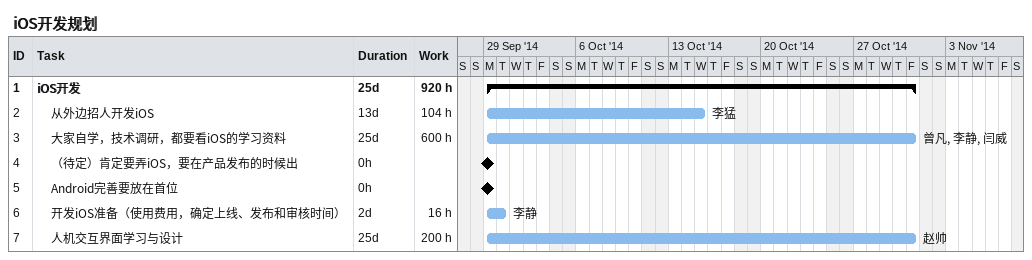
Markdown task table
iOS开发规划

| ID | Level | Task | Duration | Start | Finish | Resources | Work (h) |
|---|---|---|---|---|---|---|---|
| 1 | 1 | **iOS开发** | 25d | 2014-09-29 | 2014-10-31 |  | 920 |
| 2 | 2 | 从外边招人开发iOS | 13d | 2014-09-29 | 2014-10-15 | 李猛 | 104 |
| 3 | 2 | 大家自学，技术调研，都要看iOS的学习资料 | 25d | 2014-09-29 | 2014-10-31 | 曾凡, 李静, 闫威 | 600 |
| 4 | 2 | （待定）肯定要弄iOS，要在产品发布的时候出 | 0h | 2014-09-29 | 2014-09-29 |  |  |
| 5 | 2 | Android完善要放在首位 | 0h | 2014-09-29 | 2014-09-29 |  |  |
| 6 | 2 | 开发iOS准备（使用费用，确定上线、发布和审核时间） | 2d | 2014-09-29 | 2014-09-30 | 李静 | 16 |
| 7 | 2 | 人机交互界面学习与设计 | 25d | 2014-09-29 | 2014-10-31 | 赵帅 | 200 |
